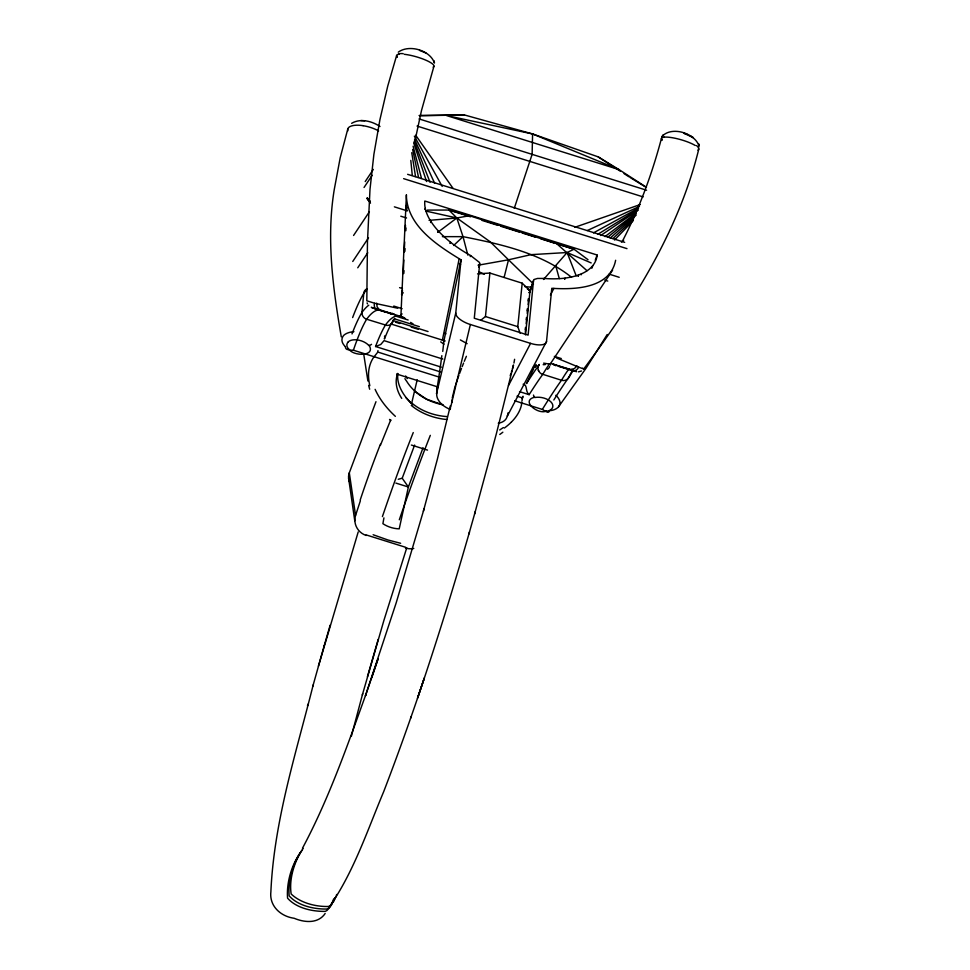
<?xml version="1.0" encoding="UTF-8"?>
<svg xmlns="http://www.w3.org/2000/svg" width="970" height="970" viewBox="0 0 970 970"><rect width="100%" height="100%" fill="white"/><g stroke="black" fill="none" stroke-linecap="round" stroke-linejoin="round"><path stroke-width="1.45" d="M376.142 309.054A6.39 3.577 -74.9 0 1 374.384 303.161L366.818 300.797L367.46 242.063L369.994 189.38L373.887 154.388L379.925 119.65L387.757 86.051L396.621 55.496M400.877 316.475L406.418 194.715M402.211 294.759L402.429 290.224M403.217 273.613L403.859 260.021M404.211 252.006L404.708 241.906M405.242 230.145L405.496 225.295M406.212 210.187L406.394 205.385M403.835 273.419L403.969 270.666M404.878 251.388L404.999 248.635M405.836 230.739L405.969 227.986M406.806 210.078L406.939 207.325M401.277 314.777L402.053 313.88M401.156 317.008L405.108 318.305M377.973 350.594L377.815 352.049L440.441 371.922M384.496 338.009L384.423 339.051A277.456 36.472 -82.6 0 1 392.874 320.924M384.581 336.954L384.654 335.911M522.309 398.209L522.26 398.84L522.891 397.045M393.408 320.015L393.189 321.216A6.729 6.378 30.3 0 1 391.007 324.247A5.953 5.65 31.6 0 1 390.086 324.792A6.729 6.378 31.8 0 1 386.63 325.362L366.636 319.227A6.366 6.002 35.8 0 1 362.004 312.449M361.955 312.437L363.871 292.358A6.729 6.378 31.6 0 1 365.775 289.557A5.953 5.65 31.9 0 1 366.66 288.951A6.729 6.39 32.8 0 1 366.987 288.781M406.357 195.225C407.145 226.071 437.3 245.337 461.029 259.851L455.754 313.043L436.512 393.796L437.943 385.357M615.635 260.275C610.13 288.514 574.992 289.763 551.797 288.296L546.522 341.488L507.395 416.009L507.613 414.942M450.25 243.349L450.626 242.306A86.124 35.029 19.8 0 0 470.644 255.571L479.362 262.349A8.839 3.601 19.8 0 1 479.689 263.67L474.281 318.233L528.116 335.099L533.524 280.536A8.851 3.601 19.8 0 1 534.106 279.481L537.513 278.438L543.879 278.438A86.475 35.175 19.8 0 0 564.94 278.123L564.564 279.166M525.279 329.63L525.497 327.423M526.261 319.688L526.48 317.481M527.146 310.861L527.365 308.654M528.129 300.918L528.347 298.712M480.902 320.161L485.461 316.535L489.899 273.055L477.555 273.867M520.175 333.28L517.774 326.66L522.199 283.179L489.899 273.055M525.279 332.455L525.728 328.03M526.176 323.64L526.783 317.748M527.219 313.358L527.68 308.933M528.116 304.556L528.723 298.651M525.534 334.917L530.02 290.83L522.199 283.179M406.224 205.507L405.933 208.053M461.029 259.851L443.933 340.846L442.757 351.419M522.236 399.094L522.005 400.877M405.884 208.441L405.69 210.078M452.214 398.112L455.245 385.757M514.597 359.288L513.954 363.035M376.7 303.149L377.148 307.09L379.537 309.733L403.799 317.408M383.926 517.859L382.907 523.691A30.288 29.148 -2 0 0 399.216 528.844L408.382 487.001L423.065 447.716M521.436 403.69L521.751 402.077M414.505 143.051L421.489 110.544L433.942 66.251M508.062 412.82L507.843 413.875M405.933 397.615L411.607 403.52L417.197 379.767M450.322 405.812L437.288 459.513L423.393 511.226M455.742 313.043A16.102 6.548 19.8 0 0 470.377 324.526L450.771 406.794M450.116 409.546L450.541 407.8M396.839 374.735L396.997 374.141L437.882 386.957M504.17 277.214L508.51 259.802L490.383 241.942L456.821 217.971L448.977 210.041L427.333 210.09M351.334 736.375L362.683 693.683M313.189 684.941C296.129 753.035 274.013 821.117 270.885 891.697C269.151 906.016 280.621 916.407 294.165 918.275C304.447 922.603 318.099 923.925 325.168 913.485M661.455 138.407C652.022 174.006 639.23 208.805 622.255 241.506M538.192 366.66L539.15 364.465M312.849 686.19L324.332 645.305M307.502 705.845L307.951 704.244M698.727 149.295C678.77 230.702 633.252 302.373 583.794 368.891L580.715 367.933M362.343 694.932L383.793 620.776L406.769 547.759M474.585 514.027L496.482 433.299L513.494 364.975L512.439 368.782M303.149 848.447C294.48 860.984 288.854 878.771 291.158 893.988C300.518 902.961 315.602 906.804 328.345 906.489A8.124 7.639 32.3 0 0 330.297 905.531C354.05 871.048 367.509 830.126 383.683 791.678C416.154 707.203 443.811 620.945 468.91 534.009L469.48 531.972M318.415 666.16L358.197 531.972M424.084 508.789L396.196 602.819L365.447 695.769L378.142 658.678L371.668 677.775M347.818 128.901L340.179 157.843L334.274 189.477C326.15 238.547 332.928 288.308 341.282 336.832M468.91 534.009L475.276 511.602M367.424 676.72L378.179 639.46M324.174 645.826L330.164 625.116M511.36 372.189L511.893 370.552M366.211 535.488A16.648 16.066 10.8 0 1 355.602 515.349L360.391 500.714M417.864 697.224L424.326 677.994L417.476 698.351M514.282 208.283L532.118 154.351L532.591 133.957L464.472 114.969L419.125 115.491M455.803 384.059L458.919 375.245M510.196 375.681L510.79 373.923M410.601 718.285L411.122 716.769M336.275 895.637L336.687 894.473M365.957 694.253C347.078 746.451 328.684 799.207 302.458 848.265M333.146 900.33L333.571 899.141M424.896 209.459L425.272 208.417A116.958 47.566 19.8 0 1 424.824 201.02L597.12 255.013L595.253 260.202M430.559 222.53L430.935 221.487A112.168 45.626 19.8 0 1 425.272 208.417M437.991 232.085L438.367 231.042A112.168 45.626 19.8 0 1 432.996 224.494L430.935 221.487M438.185 232.254L438.561 231.212A101.862 41.431 19.8 0 0 449.037 241.009L450.456 242.136L450.08 243.179M470.268 256.613L470.644 255.571M478.622 267.162L479.689 263.67M533.524 280.536L529.317 292.77L533.451 281.324M543.503 279.481L543.879 278.438M564.758 279.117L565.134 278.075L566.674 277.856A101.862 41.431 19.8 0 0 578.399 275.031L578.035 276.074M578.241 276.026L578.617 274.983L582.691 273.261A111.126 45.19 19.8 0 0 592.767 265.635A113.854 46.305 19.8 0 0 597.12 255.013M581.127 274.849L581.503 273.807M591.846 268.253L592.779 265.647M398.246 479.277L402.211 478.234L414.626 445.048M459.562 373.523L461.502 368.406M349.673 482.211A16.102 13.81 8.4 0 1 349.297 472.851L375.972 401.701M334.674 898.099L331.813 904.452L328.636 908.09A8.124 7.712 33.7 0 1 326.684 909.048C313.856 909.229 297.899 905.75 289.145 895.831C287.932 880.554 292.867 863.106 301.743 850.617A8.136 7.712 33.7 0 1 302.361 850.241M405.715 547.31L366.09 534.894M462.181 366.636L463.587 363.059M380.446 445.23L390.764 419.78M335.802 896.886L333.438 901.942M332.661 901.591L330.249 906.744L327.048 910.406A8.124 7.772 35.3 0 1 325.083 911.376C312.267 911.594 296.25 908.114 287.556 898.147C286.417 882.724 291.436 865.191 300.397 852.594M522.442 397.579L523.012 396.233M464.291 361.301L466.4 356.305M662.619 135.8C672.598 126.124 694.787 133.326 699.006 145.9L698.606 143.815L699.115 145.997M661.625 137.849L662.959 135.097L661.904 137.182M533.73 368.721L526.492 383.562A277.456 14.332 -62.7 0 1 538.629 365.52A277.456 6.899 -63.2 0 1 539.162 364.647M553.834 399.967A276.45 14.283 -62.7 0 1 568.905 377.306L571.512 372.043M572.033 370.989L572.555 369.934M577.005 365.908L574.288 368.673L570.396 369.449L550.754 363.459M550.426 295.062L553.882 288.405M508.535 385.454L530.578 343.38A16.102 6.548 19.8 0 0 546.534 341.488M607.22 334.492L585.953 368.394L558.587 406.745M550.548 363.544L612.591 270.157M365.229 181.56L373.341 169.386M364.041 187.477L372.153 175.303M353.577 235.467L369.4 211.727M352.753 261.476L368.491 237.844M357.748 267.793L367.751 252.77M377.524 352.462L373.62 357.384A78.922 46.718 34.4 0 0 369.837 385.66M543.721 279.263L567.098 252.527L574.022 249.229L588.026 259.717M614.519 240.014L633.325 220.578M612.931 238.608L633.604 218.808M453.633 245.483L463.029 236.656C500.787 244.137 540.775 252.867 571.548 277.274M398.294 52.162C409.134 44.074 430.195 50.222 434.463 63.038L433.966 60.722M610.227 238.062L636.223 215.061M621.406 242.173L623.661 240.172M607.62 237.347L635.653 214.394M604.989 236.595L636.308 212.842M437.979 232.194L456.821 217.971L469.48 215.728L574.022 249.229L558.211 244.27M503.333 427.588L499.683 429.977M600.709 235.504L638.187 210.175M400.27 315.759L395.808 316.135A270.8 43.25 -82.4 0 0 385.381 325.108A270.8 35.829 -82.8 0 0 375.548 346.545M598.017 234.194L637.787 209.581M351.637 123.323C360.44 118.061 371.959 121.117 379.997 126.488M593.482 232.873L638.587 208.077M530.275 291.97L529.438 292.455A8.851 3.601 19.8 0 0 529.147 292.758M581.491 370.989L578.447 371.874M587.335 230.52L639.46 206.404M574.628 227.356L640.321 204.524M478.052 265.222L508.51 259.802L530.954 254.661L567.098 252.527L591.179 262.931M439.992 377.354L353.395 350.218L349.539 350.17L347.612 348.776M534.676 397.215C520.308 400.634 537.78 414.784 546.146 411.147M429.092 220.372L456.821 217.971L463.029 236.656L467.843 255.134M545.795 411.51L542.339 409.425L514.779 400.792M545.285 364.599L543.164 364.696M464.472 114.969L419.549 115.721M583.758 368.891L582.655 368.285M442.405 236.644L463.029 236.656M536.907 365.69L534.397 367.327A296.505 15.314 -62.7 0 1 536.167 364.587M364.684 120.801L360.876 120.583M404.26 54.296L405.702 54.478A19.448 4.232 16.2 0 1 433.432 64.82A19.448 4.232 16.2 0 1 433.141 67.088M397.761 308.242L374.662 303.258M400.646 543.285L387.915 539.975L373.123 534.737M404.914 378.652L405.872 380.167A47.627 32.192 9.2 0 0 406.539 381.052C414.42 393.978 428.352 402.077 443.072 404.781M532.591 133.957L619.042 169.604L598.114 156.837L532.591 133.957L446.552 115.563L619.042 169.604L646.456 187.295M519.532 391.662L529.135 394.669A270.8 13.713 -62.4 0 1 542.727 374.408A270.8 6.305 -63 0 1 549.384 364.259L548.535 364.017M442.32 404.635L426.642 399.24L414.554 391.116M425.963 211.084L456.821 217.971M575.731 371.437L576.544 371.619L553.106 364.32L555.846 365.411M573.355 370.831L558.987 366.527M469.48 215.728L448.977 210.041L470.535 216.795M569.123 369.218L569.172 369.23A270.157 6.293 -63 0 0 561.472 380.301A270.157 13.689 -62.4 0 0 542.339 409.425M384.617 311.661L394.693 314.644L380.082 310.521M419.064 118.922L646.59 190.229M417.051 126.064L643.159 196.91M407.63 174.321L624.68 242.33M403.629 178.65L626.984 248.635M482.029 220.408L497.84 225.355M500.714 226.252L519.399 232.109M522.272 233.018L535.21 237.068M540.957 238.862L553.894 242.924M394.366 206.84L407.339 210.902M609.111 274.134L619.199 277.299M400.792 216.213L406.539 218.007M604.904 280.172L607.778 281.07M399.591 287.654L402.465 288.563M485.461 316.535L517.774 326.66M470.377 324.513L530.578 343.38M393.759 306.059L402.138 308.69M554.331 356.378L561.303 358.56M384.193 311.528L371.292 307.32L372.747 307.951M395.808 316.135L408.152 320.003M394.899 318.984L419.355 326.647M395.481 322.173L399.761 323.519M411.207 327.096L418.349 329.339M390.983 323.992L445.169 340.979M442.841 359.07L384.059 340.64L380.798 344.459L375.62 346.532L441.374 367.169M523.133 384.217C527.753 384.484 525.025 391.734 529.135 394.669M411.377 445.048L427.515 450.104M395.869 483.084L408.382 487.001L402.211 478.234M392.729 320.452L428.061 331.546M533.451 366.915L534.737 367.327M517.034 396.172L522.333 397.845M379.973 310.182L379.064 309.879M379.209 310.23L374.735 308.69M687.209 134.418L683.789 133.193L693.283 137.655L690.41 135.909M419.489 50.367L425.927 53.01M579.733 367.582L556.525 357.991M374.444 308.581L372.953 308.036M445.909 333.862L444.466 333.183M443.933 340.846L442.381 340.082L459.174 258.76M695.247 145.476L694.18 144.869A19.448 4.232 16.2 0 0 664.244 137.146M413.135 323.956L410.589 322.392M630.245 177.583L645.208 186.786M598.114 156.837L620.351 171.229M624.049 173.618L628.996 176.819M555.628 242.73L586.947 270.678M389.54 419.416L390.801 420.604M508.51 259.802L533.488 284.016M369.097 345.332C376.069 356.645 353.48 356.257 349.261 349.491A6.39 3.868 -47.3 0 1 345.381 346.69M367.363 198.038L370.237 201.493M367.278 198.159L370.116 201.663M367.193 198.292L369.994 201.881M369.691 201.966L366.999 198.353L370.491 203.154M415.706 135.254L452.99 188.301M414.36 136.152L442.211 186.385M414.554 139.353L434.596 183.16M567.098 252.527L576.192 275.783M414.154 141.293L430.025 182.275M367.084 302.87L367.472 303.901M413.705 142.929L426.582 181.523M369.655 389.225L368.636 385.381M555.701 265.695L559.29 278.596M413.111 146.252L421.477 178.31M412.638 149.441L418.555 177.425M411.753 152.69L415.524 176.504M363.823 354.729L367.897 380.992M355.553 515.337L349.309 472.851M452.299 402.308L452.117 399.761M348.606 478.174L354.765 520.781M410.795 160.402L412.298 175.4M395.372 416.348A78.752 49.215 27.3 0 1 375.111 389.334M382.41 516.586A273.964 30.882 -73.1 0 1 413.256 432.559M399.3 519.762A273.964 25.256 -72.6 0 1 430.316 435.348M447.085 416.579A46.572 33.247 10.6 0 1 412.032 403.253M502.848 432.196A78.752 57.351 8.6 0 1 499.756 434.475M511.408 422.035A78.582 45.008 -2 0 1 504.376 428.037M521.714 403.69A78.982 43.25 -4.8 0 1 511.457 421.998M412.856 404.842A50.404 30.143 26.6 0 1 397.724 375.026M446.746 419.501A48.003 33.416 13.3 0 1 411.292 405.424M397.785 373.535A5.153 2.728 76.8 0 1 397.021 374.093M401.738 398.403A50.379 33.186 18.3 0 1 397.7 373.474M360.197 500.035A272.194 53.605 -75.5 0 1 380.41 444.296M413.766 548.462A16.648 16.247 -7.3 0 1 405.448 548.026M407.279 378.567A49.87 27.354 25.2 0 1 405.63 375.984M531.39 287.144A68.615 56.321 38 0 1 524.673 286.538M527.377 288.999A66.542 12.865 8.5 0 1 530.845 289.872M484.309 274.304A68.615 57.909 12.5 0 1 479.216 271.782M459.137 263.513A71.731 8.803 36.5 0 1 460.58 264.458M467.128 343.671A78.752 2.68 28.7 0 1 460.374 339.924M530.42 290.454A86.475 35.175 19.8 0 1 528.917 290.236M549.59 366.575A78.752 16.538 16.4 0 1 547.419 369.267M550.111 364.332A78.582 4.583 5.1 0 1 550.329 365.059M543.6 363.144A78.982 3.553 2.2 0 1 549.481 364.247M444.017 344.168A78.922 0.812 34.3 0 1 440.695 341.889M441.835 355.663A272.194 9.664 -78.4 0 1 436.936 389.188M450.165 409.34A16.648 10.464 26.2 0 1 436.755 393.881M507.261 415.972A16.648 11.349 22.4 0 1 498.265 423.223M353.395 350.218A270.157 35.744 -82.8 0 1 366.636 319.239A270.157 43.141 -82.4 0 1 380.179 310M568.869 377.269A6.366 6.05 37.2 0 1 561.497 380.252L541.539 373.923A6.729 6.39 34.7 0 1 538.12 366.539M352.001 333.922A276.45 36.339 -82.6 0 1 361.943 312.461A276.45 43.747 -82.1 0 1 368.77 305.198M352.631 317.566A295.583 38.848 -82.6 0 1 363.653 293.583A295.583 46.778 -82.1 0 1 366.684 289.8M568.905 377.306A276.45 6.875 -63.2 0 1 573.294 370.322M538.762 371.122A5.953 5.638 34.9 0 1 538.338 370.116M394.038 319.178A277.456 43.905 -82.1 0 1 394.657 318.378M401.459 294.165A296.505 46.924 -82.1 0 1 403.277 292.831M397.251 57.06A19.448 4.232 16.2 0 1 397.13 56.927M397.118 56.903A19.448 4.232 16.2 0 1 399.288 54.199M398.512 53.859A19.388 4.68 17.5 0 1 403.156 53.641M392.426 313.274A6.135 3.759 -77.8 0 1 390.219 313.819M534.591 397.445A6.135 3.237 84 0 1 533.476 395.057M534.906 397.494A12.38 6.96 10.5 0 1 552.864 406.018A11.349 6.62 12.6 0 1 546.268 411.316M546.122 411.268A6.39 2.958 84.8 0 0 549.687 410.71A17.945 10.803 17 0 0 560.054 402.853A18.139 10.27 18.8 0 0 555.871 395.263M662.268 140.007A19.351 4.086 16.7 0 1 662.146 139.874M661.892 139.813A19.448 4.232 16.2 0 1 664.22 137.158M698.291 147.876A19.448 4.232 16.2 0 1 697.866 150.107M696.472 145.609A19.388 4.595 14.6 0 1 698.776 147.986M555.737 365.69A6.135 4.583 -66.4 0 1 554.1 364.332M578.69 367.169A6.39 4.498 -69.9 0 1 573.088 370.77M347.866 130.817A19.448 7.481 15.2 0 1 350.982 126.136A19.388 7.481 15.3 0 1 363.071 125.663M363.083 125.7A19.436 7.493 15.2 0 1 378.615 130.926M371.546 344.326A6.135 4.062 -45.8 0 1 369.073 345.575M348.182 341.84A12.38 7.069 16.9 0 1 368.733 345.405M349.018 349.479A11.349 6.644 14.5 0 1 348.327 341.913M353.904 331.655A18.139 10.027 8.8 0 0 343.95 335.135A17.945 10.646 9.9 0 0 345.017 346.302"/></g></svg>
